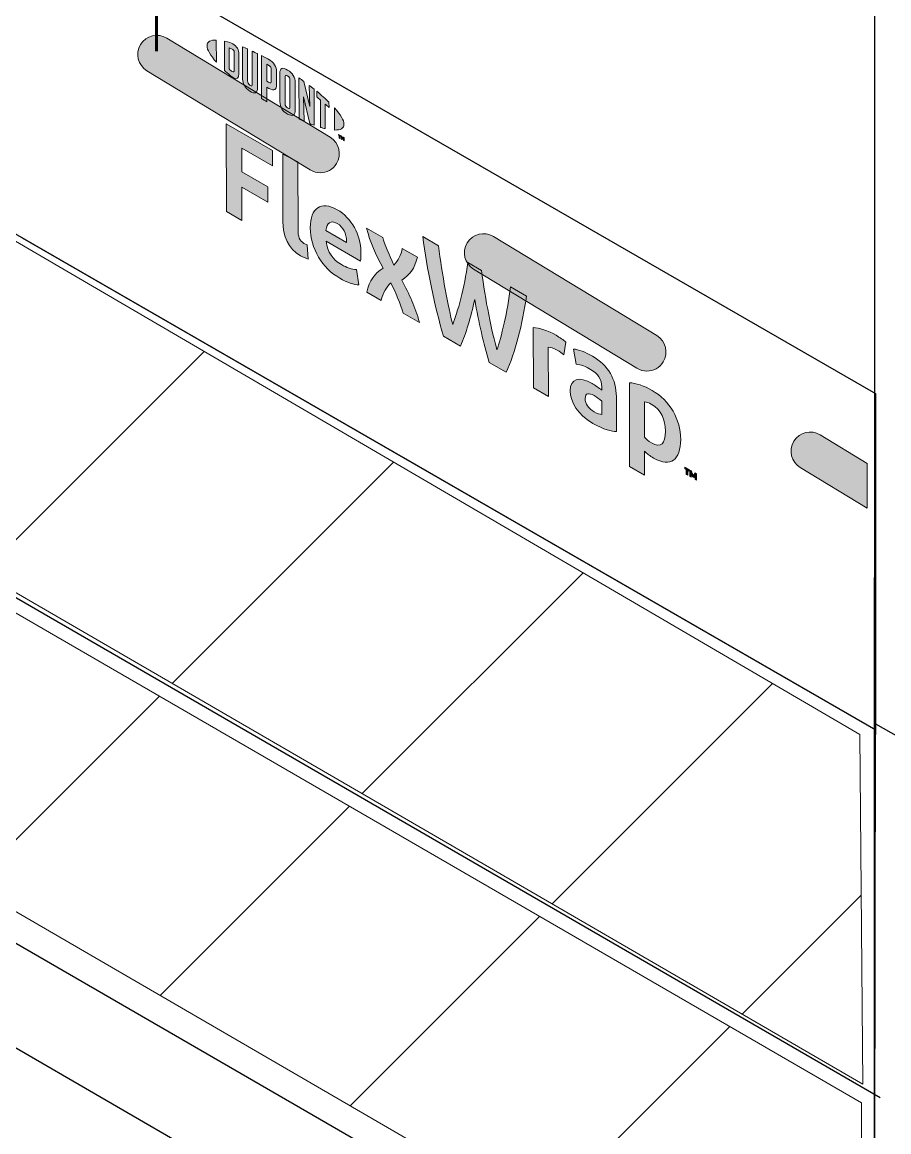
# Model space of a CAD drawing. Extents: x -1337 to 5791, y -3809 to 1769.
# Drawn here: x -59.2 to -18.4, y -2845.1 to -2792.9 of the extents above; entities that cross this region are included whole.
import ezdxf

# ---------------------------------------------------------------- set-up
doc = ezdxf.new("R2010")
doc.units = 0
doc.header["$MEASUREMENT"] = 0
for name, color, linetype, lineweight in [('G-ANNO-TTLB', 7, 'Continuous', 0), ('Layer 12', 7, 'Continuous', 0), ('TYVEK', 7, 'Continuous', 0)]:
    doc.layers.add(name, color=color, linetype=linetype, lineweight=lineweight)
pattern_1 = [(45, (0, 0), (-7.071067, 7.07107), [])]

# ---------------------------------------------------------------- blocks, each defined once
blk = doc.blocks.new('Block_447')
at = {"layer": 'TYVEK', "true_color": 0x003b71, "transparency": 33554687}
h = blk.add_hatch(color=156, dxfattribs=at)
h.dxf.hatch_style = 2
edge = h.paths.add_edge_path()
edge.add_spline(control_points=[(-49.608, -2801.793), (-49.608, -2801.793), (-49.618, -2797.652), (-49.618, -2797.652), (-49.618, -2797.652), (-47.433, -2798.907), (-47.433, -2798.907), (-47.433, -2798.907), (-47.431, -2799.629), (-47.431, -2799.629), (-47.431, -2799.629), (-48.883, -2798.795), (-48.883, -2798.795), (-48.883, -2798.795), (-48.88, -2799.919), (-48.88, -2799.919), (-48.88, -2799.919), (-47.659, -2800.62), (-47.659, -2800.62), (-47.659, -2800.62), (-47.657, -2801.342), (-47.657, -2801.342), (-47.657, -2801.342), (-48.878, -2800.641), (-48.878, -2800.641), (-48.878, -2800.641), (-48.875, -2802.214), (-48.875, -2802.214), (-48.875, -2802.214), (-49.608, -2801.793), (-49.608, -2801.793)], knot_values=[0, 0, 0, 0, 1, 1, 1, 2, 2, 2, 3, 3, 3, 4, 4, 4, 5, 5, 5, 6, 6, 6, 7, 7, 7, 8, 8, 8, 9, 9, 9, 10, 10, 10, 10], degree=3, periodic=0)
h = blk.add_hatch(color=156, dxfattribs=at)
h.dxf.hatch_style = 2
edge = h.paths.add_edge_path()
edge.add_spline(control_points=[(-46.235, -2802.637), (-46.235, -2802.956), (-46.162, -2803.169), (-45.957, -2803.287), (-45.906, -2803.316), (-45.854, -2803.34), (-45.808, -2803.355), (-45.808, -2803.355), (-45.755, -2804.029), (-45.755, -2804.029), (-45.853, -2803.996), (-46.012, -2803.929), (-46.114, -2803.87), (-46.704, -2803.531), (-46.941, -2802.952), (-46.943, -2802.242), (-46.943, -2802.242), (-46.951, -2799.083), (-46.951, -2799.083), (-46.951, -2799.083), (-46.243, -2799.442), (-46.243, -2799.442), (-46.243, -2799.442), (-46.235, -2802.637), (-46.235, -2802.637)], knot_values=[0, 0, 0, 0, 1, 1, 1, 2, 2, 2, 3, 3, 3, 4, 4, 4, 5, 5, 5, 6, 6, 6, 7, 7, 7, 8, 8, 8, 8], degree=3, periodic=0)
h = blk.add_hatch(color=156, dxfattribs=at)
h.dxf.hatch_style = 2
edge = h.paths.add_edge_path()
edge.add_spline(control_points=[(-44.924, -2802.687), (-44.924, -2802.687), (-43.949, -2803.246), (-43.949, -2803.246), (-43.949, -2803.246), (-43.949, -2803.175), (-43.949, -2803.175), (-43.95, -2802.844), (-44.104, -2802.513), (-44.387, -2802.351), (-44.684, -2802.181), (-44.879, -2802.311), (-44.924, -2802.687)], knot_values=[0, 0, 0, 0, 1, 1, 1, 2, 2, 2, 3, 3, 3, 4, 4, 4, 4], degree=3, periodic=0)
edge = h.paths.add_edge_path()
edge.add_spline(control_points=[(-43.365, -2805.247), (-43.591, -2805.236), (-43.924, -2805.128), (-44.262, -2804.933), (-45.088, -2804.459), (-45.654, -2803.532), (-45.657, -2802.55), (-45.659, -2801.609), (-45.142, -2801.268), (-44.388, -2801.701), (-43.716, -2802.086), (-43.274, -2802.89), (-43.272, -2803.683), (-43.271, -2803.86), (-43.281, -2804.008), (-43.291, -2804.12), (-43.291, -2804.12), (-44.912, -2803.19), (-44.912, -2803.19), (-44.844, -2803.701), (-44.603, -2804.053), (-44.192, -2804.288), (-43.941, -2804.432), (-43.7, -2804.506), (-43.48, -2804.526), (-43.48, -2804.526), (-43.365, -2805.247), (-43.365, -2805.247)], knot_values=[0, 0, 0, 0, 1, 1, 1, 2, 2, 2, 3, 3, 3, 4, 4, 4, 5, 5, 5, 6, 6, 6, 7, 7, 7, 8, 8, 8, 9, 9, 9, 9], degree=3, periodic=0)
h = blk.add_hatch(color=156, dxfattribs=at)
h.dxf.hatch_style = 2
edge = h.paths.add_edge_path()
edge.add_spline(control_points=[(-42.225, -2804.449), (-42.57, -2803.814), (-42.842, -2803.25), (-43.003, -2802.567), (-43.003, -2802.567), (-42.239, -2803.006), (-42.239, -2803.006), (-42.171, -2803.31), (-41.944, -2803.842), (-41.718, -2804.309), (-41.529, -2804.092), (-41.366, -2803.838), (-41.33, -2803.527), (-41.33, -2803.527), (-40.612, -2803.939), (-40.612, -2803.939), (-40.744, -2804.478), (-40.969, -2804.78), (-41.352, -2805.015), (-40.982, -2805.706), (-40.73, -2806.264), (-40.518, -2807.012), (-40.518, -2807.012), (-41.282, -2806.573), (-41.282, -2806.573), (-41.391, -2806.18), (-41.648, -2805.589), (-41.864, -2805.14), (-42.059, -2805.354), (-42.242, -2805.603), (-42.313, -2805.981), (-42.313, -2805.981), (-43.001, -2805.587), (-43.001, -2805.587), (-42.874, -2805.045), (-42.634, -2804.71), (-42.225, -2804.449)], knot_values=[0, 0, 0, 0, 1, 1, 1, 2, 2, 2, 3, 3, 3, 4, 4, 4, 5, 5, 5, 6, 6, 6, 7, 7, 7, 8, 8, 8, 9, 9, 9, 10, 10, 10, 11, 11, 11, 12, 12, 12, 12], degree=3, periodic=0)
h = blk.add_hatch(color=156, dxfattribs=at)
h.dxf.hatch_style = 2
edge = h.paths.add_edge_path()
edge.add_spline(control_points=[(-36.223, -2805.342), (-36.223, -2805.342), (-35.474, -2805.772), (-35.474, -2805.772), (-35.666, -2807.039), (-36.001, -2808.471), (-36.434, -2809.357), (-36.434, -2809.357), (-37.239, -2808.894), (-37.239, -2808.894), (-37.493, -2808.01), (-37.72, -2807.011), (-37.913, -2805.932), (-38.105, -2806.79), (-38.324, -2807.533), (-38.578, -2808.126), (-38.578, -2808.126), (-39.384, -2807.663), (-39.384, -2807.663), (-39.797, -2806.292), (-40.165, -2804.456), (-40.358, -2802.969), (-40.358, -2802.969), (-39.615, -2803.396), (-39.615, -2803.396), (-39.453, -2804.735), (-39.162, -2806.302), (-38.95, -2807.115), (-38.731, -2806.549), (-38.39, -2805.386), (-38.245, -2804.182), (-38.245, -2804.182), (-37.588, -2804.559), (-37.588, -2804.559), (-37.431, -2805.937), (-37.094, -2807.489), (-36.867, -2808.311), (-36.663, -2807.736), (-36.374, -2806.502), (-36.223, -2805.342)], knot_values=[0, 0, 0, 0, 1, 1, 1, 2, 2, 2, 3, 3, 3, 4, 4, 4, 5, 5, 5, 6, 6, 6, 7, 7, 7, 8, 8, 8, 9, 9, 9, 10, 10, 10, 11, 11, 11, 12, 12, 12, 13, 13, 13, 13], degree=3, periodic=0)
h = blk.add_hatch(color=156, dxfattribs=at)
h.dxf.hatch_style = 2
edge = h.paths.add_edge_path()
edge.add_spline(control_points=[(-34.082, -2807.618), (-33.897, -2807.724), (-33.723, -2807.847), (-33.62, -2807.936), (-33.62, -2807.936), (-33.721, -2808.545), (-33.721, -2808.545), (-33.808, -2808.46), (-33.916, -2808.386), (-34.024, -2808.324), (-34.213, -2808.215), (-34.342, -2808.183), (-34.449, -2808.181), (-34.449, -2808.181), (-34.443, -2810.499), (-34.443, -2810.499), (-34.443, -2810.499), (-35.151, -2810.093), (-35.151, -2810.093), (-35.151, -2810.093), (-35.158, -2807.259), (-35.158, -2807.259), (-34.882, -2807.259), (-34.451, -2807.406), (-34.082, -2807.618)], knot_values=[0, 0, 0, 0, 1, 1, 1, 2, 2, 2, 3, 3, 3, 4, 4, 4, 5, 5, 5, 6, 6, 6, 7, 7, 7, 8, 8, 8, 8], degree=3, periodic=0)
h = blk.add_hatch(color=156, dxfattribs=at)
h.dxf.hatch_style = 2
edge = h.paths.add_edge_path()
edge.add_spline(control_points=[(-31.926, -2811.348), (-31.926, -2811.348), (-31.928, -2810.715), (-31.928, -2810.715), (-32.046, -2810.618), (-32.169, -2810.529), (-32.292, -2810.459), (-32.528, -2810.323), (-32.712, -2810.324), (-32.712, -2810.602), (-32.711, -2810.85), (-32.557, -2811.069), (-32.285, -2811.225), (-32.131, -2811.313), (-32.003, -2811.351), (-31.926, -2811.348)], knot_values=[0, 0, 0, 0, 1, 1, 1, 2, 2, 2, 3, 3, 3, 4, 4, 4, 5, 5, 5, 5], degree=3, periodic=0)
edge = h.paths.add_edge_path()
edge.add_spline(control_points=[(-32.355, -2811.769), (-33.058, -2811.366), (-33.413, -2810.766), (-33.414, -2810.234), (-33.416, -2809.648), (-33.001, -2809.543), (-32.385, -2809.891), (-32.242, -2809.973), (-32.057, -2810.103), (-31.929, -2810.2), (-31.929, -2810.2), (-31.929, -2810.058), (-31.929, -2810.058), (-31.93, -2809.698), (-32.11, -2809.423), (-32.454, -2809.226), (-32.679, -2809.096), (-32.92, -2808.999), (-33.131, -2808.979), (-33.131, -2808.979), (-33.26, -2808.266), (-33.26, -2808.266), (-33.04, -2808.287), (-32.686, -2808.419), (-32.373, -2808.598), (-31.619, -2809.031), (-31.244, -2809.708), (-31.242, -2810.506), (-31.242, -2810.506), (-31.238, -2812.151), (-31.238, -2812.151), (-31.448, -2812.154), (-31.842, -2812.064), (-32.355, -2811.769)], knot_values=[0, 0, 0, 0, 1, 1, 1, 2, 2, 2, 3, 3, 3, 4, 4, 4, 5, 5, 5, 6, 6, 6, 7, 7, 7, 8, 8, 8, 9, 9, 9, 10, 10, 10, 11, 11, 11, 11], degree=3, periodic=0)
h = blk.add_hatch(color=156, dxfattribs=at)
h.dxf.hatch_style = 2
edge = h.paths.add_edge_path()
edge.add_spline(control_points=[(-29.592, -2812.682), (-29.14, -2812.941), (-28.931, -2812.743), (-28.932, -2812.133), (-28.934, -2811.601), (-29.129, -2811.134), (-29.596, -2810.866), (-29.724, -2810.793), (-29.817, -2810.769), (-29.924, -2810.755), (-29.924, -2810.755), (-29.92, -2812.411), (-29.92, -2812.411), (-29.823, -2812.514), (-29.741, -2812.597), (-29.592, -2812.682)], knot_values=[0, 0, 0, 0, 1, 1, 1, 2, 2, 2, 3, 3, 3, 4, 4, 4, 5, 5, 5, 5], degree=3, periodic=0)
edge = h.paths.add_edge_path()
edge.add_spline(control_points=[(-29.488, -2813.404), (-29.667, -2813.301), (-29.79, -2813.206), (-29.919, -2813.079), (-29.919, -2813.079), (-29.916, -2814.203), (-29.916, -2814.203), (-29.916, -2814.203), (-30.619, -2813.8), (-30.619, -2813.8), (-30.619, -2813.8), (-30.628, -2809.854), (-30.628, -2809.854), (-30.336, -2809.868), (-29.926, -2810.003), (-29.562, -2810.212), (-28.721, -2810.695), (-28.216, -2811.576), (-28.214, -2812.522), (-28.212, -2813.492), (-28.687, -2813.863), (-29.488, -2813.404)], knot_values=[0, 0, 0, 0, 1, 1, 1, 2, 2, 2, 3, 3, 3, 4, 4, 4, 5, 5, 5, 6, 6, 6, 7, 7, 7, 7], degree=3, periodic=0)
h = blk.add_hatch(color=156, dxfattribs=at)
h.dxf.hatch_style = 2
edge = h.paths.add_edge_path()
edge.add_spline(control_points=[(-27.706, -2814.009), (-27.68, -2814.096), (-27.655, -2814.162), (-27.624, -2814.233), (-27.594, -2814.198), (-27.572, -2814.158), (-27.547, -2814.1), (-27.547, -2814.1), (-27.473, -2814.142), (-27.473, -2814.142), (-27.473, -2814.142), (-27.473, -2814.448), (-27.473, -2814.448), (-27.473, -2814.448), (-27.537, -2814.411), (-27.537, -2814.411), (-27.537, -2814.411), (-27.537, -2814.27), (-27.537, -2814.27), (-27.537, -2814.27), (-27.534, -2814.224), (-27.534, -2814.224), (-27.555, -2814.258), (-27.579, -2814.293), (-27.601, -2814.319), (-27.601, -2814.319), (-27.65, -2814.291), (-27.65, -2814.291), (-27.672, -2814.238), (-27.697, -2814.175), (-27.718, -2814.116), (-27.718, -2814.116), (-27.715, -2814.168), (-27.715, -2814.168), (-27.715, -2814.168), (-27.715, -2814.309), (-27.715, -2814.309), (-27.715, -2814.309), (-27.779, -2814.272), (-27.779, -2814.272), (-27.779, -2814.272), (-27.78, -2813.966), (-27.78, -2813.966), (-27.78, -2813.966), (-27.706, -2814.009), (-27.706, -2814.009)], knot_values=[0, 0, 0, 0, 1, 1, 1, 2, 2, 2, 3, 3, 3, 4, 4, 4, 5, 5, 5, 6, 6, 6, 7, 7, 7, 8, 8, 8, 9, 9, 9, 10, 10, 10, 11, 11, 11, 12, 12, 12, 13, 13, 13, 14, 14, 14, 15, 15, 15, 15], degree=3, periodic=0)
edge = h.paths.add_edge_path()
edge.add_spline(control_points=[(-27.952, -2813.935), (-27.952, -2813.935), (-28.023, -2813.894), (-28.023, -2813.894), (-28.023, -2813.894), (-28.024, -2813.826), (-28.024, -2813.826), (-28.024, -2813.826), (-27.809, -2813.949), (-27.809, -2813.949), (-27.809, -2813.949), (-27.809, -2814.017), (-27.809, -2814.017), (-27.809, -2814.017), (-27.881, -2813.976), (-27.881, -2813.976), (-27.881, -2813.976), (-27.88, -2814.214), (-27.88, -2814.214), (-27.88, -2814.214), (-27.951, -2814.173), (-27.951, -2814.173), (-27.951, -2814.173), (-27.952, -2813.935), (-27.952, -2813.935)], knot_values=[0, 0, 0, 0, 1, 1, 1, 2, 2, 2, 3, 3, 3, 4, 4, 4, 5, 5, 5, 6, 6, 6, 7, 7, 7, 8, 8, 8, 8], degree=3, periodic=0)
at = {"layer": 'TYVEK'}
for points, knots in [([(-49.608, -2801.793), (-49.608, -2801.793), (-49.618, -2797.652), (-49.618, -2797.652), (-49.618, -2797.652), (-47.433, -2798.907), (-47.433, -2798.907), (-47.433, -2798.907), (-47.431, -2799.629), (-47.431, -2799.629), (-47.431, -2799.629), (-48.883, -2798.795), (-48.883, -2798.795), (-48.883, -2798.795), (-48.88, -2799.919), (-48.88, -2799.919), (-48.88, -2799.919), (-47.659, -2800.62), (-47.659, -2800.62), (-47.659, -2800.62), (-47.657, -2801.342), (-47.657, -2801.342), (-47.657, -2801.342), (-48.878, -2800.641), (-48.878, -2800.641), (-48.878, -2800.641), (-48.875, -2802.214), (-48.875, -2802.214), (-48.875, -2802.214), (-49.608, -2801.793), (-49.608, -2801.793)], [0, 0, 0, 0, 1, 1, 1, 2, 2, 2, 3, 3, 3, 4, 4, 4, 5, 5, 5, 6, 6, 6, 7, 7, 7, 8, 8, 8, 9, 9, 9, 10, 10, 10, 10]), ([(-46.235, -2802.637), (-46.235, -2802.956), (-46.162, -2803.169), (-45.957, -2803.287), (-45.906, -2803.316), (-45.854, -2803.34), (-45.808, -2803.355), (-45.808, -2803.355), (-45.755, -2804.029), (-45.755, -2804.029), (-45.853, -2803.996), (-46.012, -2803.929), (-46.114, -2803.87), (-46.704, -2803.531), (-46.941, -2802.952), (-46.943, -2802.242), (-46.943, -2802.242), (-46.951, -2799.083), (-46.951, -2799.083), (-46.951, -2799.083), (-46.243, -2799.442), (-46.243, -2799.442), (-46.243, -2799.442), (-46.235, -2802.637), (-46.235, -2802.637)], [0, 0, 0, 0, 1, 1, 1, 2, 2, 2, 3, 3, 3, 4, 4, 4, 5, 5, 5, 6, 6, 6, 7, 7, 7, 8, 8, 8, 8]), ([(-43.365, -2805.247), (-43.591, -2805.236), (-43.924, -2805.128), (-44.262, -2804.933), (-45.088, -2804.459), (-45.654, -2803.532), (-45.657, -2802.55), (-45.659, -2801.609), (-45.142, -2801.268), (-44.388, -2801.701), (-43.716, -2802.086), (-43.274, -2802.89), (-43.272, -2803.683), (-43.271, -2803.86), (-43.281, -2804.008), (-43.291, -2804.12), (-43.291, -2804.12), (-44.912, -2803.19), (-44.912, -2803.19), (-44.844, -2803.701), (-44.603, -2804.053), (-44.192, -2804.288), (-43.941, -2804.432), (-43.7, -2804.506), (-43.48, -2804.526), (-43.48, -2804.526), (-43.365, -2805.247), (-43.365, -2805.247)], [0, 0, 0, 0, 1, 1, 1, 2, 2, 2, 3, 3, 3, 4, 4, 4, 5, 5, 5, 6, 6, 6, 7, 7, 7, 8, 8, 8, 9, 9, 9, 9]), ([(-44.924, -2802.687), (-44.924, -2802.687), (-43.949, -2803.246), (-43.949, -2803.246), (-43.949, -2803.246), (-43.949, -2803.175), (-43.949, -2803.175), (-43.95, -2802.844), (-44.104, -2802.513), (-44.387, -2802.351), (-44.684, -2802.181), (-44.879, -2802.311), (-44.924, -2802.687)], [0, 0, 0, 0, 1, 1, 1, 2, 2, 2, 3, 3, 3, 4, 4, 4, 4]), ([(-42.225, -2804.449), (-42.57, -2803.814), (-42.842, -2803.25), (-43.003, -2802.567), (-43.003, -2802.567), (-42.239, -2803.006), (-42.239, -2803.006), (-42.171, -2803.31), (-41.944, -2803.842), (-41.718, -2804.309), (-41.529, -2804.092), (-41.366, -2803.838), (-41.33, -2803.527), (-41.33, -2803.527), (-40.612, -2803.939), (-40.612, -2803.939), (-40.744, -2804.478), (-40.969, -2804.78), (-41.352, -2805.015), (-40.982, -2805.706), (-40.73, -2806.264), (-40.518, -2807.012), (-40.518, -2807.012), (-41.282, -2806.573), (-41.282, -2806.573), (-41.391, -2806.18), (-41.648, -2805.589), (-41.864, -2805.14), (-42.059, -2805.354), (-42.242, -2805.603), (-42.313, -2805.981), (-42.313, -2805.981), (-43.001, -2805.587), (-43.001, -2805.587), (-42.874, -2805.045), (-42.634, -2804.71), (-42.225, -2804.449)], [0, 0, 0, 0, 1, 1, 1, 2, 2, 2, 3, 3, 3, 4, 4, 4, 5, 5, 5, 6, 6, 6, 7, 7, 7, 8, 8, 8, 9, 9, 9, 10, 10, 10, 11, 11, 11, 12, 12, 12, 12]), ([(-36.223, -2805.342), (-36.223, -2805.342), (-35.474, -2805.772), (-35.474, -2805.772), (-35.666, -2807.039), (-36.001, -2808.471), (-36.434, -2809.357), (-36.434, -2809.357), (-37.239, -2808.894), (-37.239, -2808.894), (-37.493, -2808.01), (-37.72, -2807.011), (-37.913, -2805.932), (-38.105, -2806.79), (-38.324, -2807.533), (-38.578, -2808.126), (-38.578, -2808.126), (-39.384, -2807.663), (-39.384, -2807.663), (-39.797, -2806.292), (-40.165, -2804.456), (-40.358, -2802.969), (-40.358, -2802.969), (-39.615, -2803.396), (-39.615, -2803.396), (-39.453, -2804.735), (-39.162, -2806.302), (-38.95, -2807.115), (-38.731, -2806.549), (-38.39, -2805.386), (-38.245, -2804.182), (-38.245, -2804.182), (-37.588, -2804.559), (-37.588, -2804.559), (-37.431, -2805.937), (-37.094, -2807.489), (-36.867, -2808.311), (-36.663, -2807.736), (-36.374, -2806.502), (-36.223, -2805.342)], [0, 0, 0, 0, 1, 1, 1, 2, 2, 2, 3, 3, 3, 4, 4, 4, 5, 5, 5, 6, 6, 6, 7, 7, 7, 8, 8, 8, 9, 9, 9, 10, 10, 10, 11, 11, 11, 12, 12, 12, 13, 13, 13, 13]), ([(-34.082, -2807.618), (-33.897, -2807.724), (-33.723, -2807.847), (-33.62, -2807.936), (-33.62, -2807.936), (-33.721, -2808.545), (-33.721, -2808.545), (-33.808, -2808.46), (-33.916, -2808.386), (-34.024, -2808.324), (-34.213, -2808.215), (-34.342, -2808.183), (-34.449, -2808.181), (-34.449, -2808.181), (-34.443, -2810.499), (-34.443, -2810.499), (-34.443, -2810.499), (-35.151, -2810.093), (-35.151, -2810.093), (-35.151, -2810.093), (-35.158, -2807.259), (-35.158, -2807.259), (-34.882, -2807.259), (-34.451, -2807.406), (-34.082, -2807.618)], [0, 0, 0, 0, 1, 1, 1, 2, 2, 2, 3, 3, 3, 4, 4, 4, 5, 5, 5, 6, 6, 6, 7, 7, 7, 8, 8, 8, 8]), ([(-32.355, -2811.769), (-33.058, -2811.366), (-33.413, -2810.766), (-33.414, -2810.234), (-33.416, -2809.648), (-33.001, -2809.543), (-32.385, -2809.891), (-32.242, -2809.973), (-32.057, -2810.103), (-31.929, -2810.2), (-31.929, -2810.2), (-31.929, -2810.058), (-31.929, -2810.058), (-31.93, -2809.698), (-32.11, -2809.423), (-32.454, -2809.226), (-32.679, -2809.096), (-32.92, -2808.999), (-33.131, -2808.979), (-33.131, -2808.979), (-33.26, -2808.266), (-33.26, -2808.266), (-33.04, -2808.287), (-32.686, -2808.419), (-32.373, -2808.598), (-31.619, -2809.031), (-31.244, -2809.708), (-31.242, -2810.506), (-31.242, -2810.506), (-31.238, -2812.151), (-31.238, -2812.151), (-31.448, -2812.154), (-31.842, -2812.064), (-32.355, -2811.769)], [0, 0, 0, 0, 1, 1, 1, 2, 2, 2, 3, 3, 3, 4, 4, 4, 5, 5, 5, 6, 6, 6, 7, 7, 7, 8, 8, 8, 9, 9, 9, 10, 10, 10, 11, 11, 11, 11]), ([(-29.488, -2813.404), (-29.667, -2813.301), (-29.79, -2813.206), (-29.919, -2813.079), (-29.919, -2813.079), (-29.916, -2814.203), (-29.916, -2814.203), (-29.916, -2814.203), (-30.619, -2813.8), (-30.619, -2813.8), (-30.619, -2813.8), (-30.628, -2809.854), (-30.628, -2809.854), (-30.336, -2809.868), (-29.926, -2810.003), (-29.562, -2810.212), (-28.721, -2810.695), (-28.216, -2811.576), (-28.214, -2812.522), (-28.212, -2813.492), (-28.687, -2813.863), (-29.488, -2813.404)], [0, 0, 0, 0, 1, 1, 1, 2, 2, 2, 3, 3, 3, 4, 4, 4, 5, 5, 5, 6, 6, 6, 7, 7, 7, 7]), ([(-31.926, -2811.348), (-31.926, -2811.348), (-31.928, -2810.715), (-31.928, -2810.715), (-32.046, -2810.618), (-32.169, -2810.529), (-32.292, -2810.459), (-32.528, -2810.323), (-32.712, -2810.324), (-32.712, -2810.602), (-32.711, -2810.85), (-32.557, -2811.069), (-32.285, -2811.225), (-32.131, -2811.313), (-32.003, -2811.351), (-31.926, -2811.348)], [0, 0, 0, 0, 1, 1, 1, 2, 2, 2, 3, 3, 3, 4, 4, 4, 5, 5, 5, 5]), ([(-29.592, -2812.682), (-29.14, -2812.941), (-28.931, -2812.743), (-28.932, -2812.133), (-28.934, -2811.601), (-29.129, -2811.134), (-29.596, -2810.866), (-29.724, -2810.793), (-29.817, -2810.769), (-29.924, -2810.755), (-29.924, -2810.755), (-29.92, -2812.411), (-29.92, -2812.411), (-29.823, -2812.514), (-29.741, -2812.597), (-29.592, -2812.682)], [0, 0, 0, 0, 1, 1, 1, 2, 2, 2, 3, 3, 3, 4, 4, 4, 5, 5, 5, 5]), ([(-27.952, -2813.935), (-27.952, -2813.935), (-28.023, -2813.894), (-28.023, -2813.894), (-28.023, -2813.894), (-28.024, -2813.826), (-28.024, -2813.826), (-28.024, -2813.826), (-27.809, -2813.949), (-27.809, -2813.949), (-27.809, -2813.949), (-27.809, -2814.017), (-27.809, -2814.017), (-27.809, -2814.017), (-27.881, -2813.976), (-27.881, -2813.976), (-27.881, -2813.976), (-27.88, -2814.214), (-27.88, -2814.214), (-27.88, -2814.214), (-27.951, -2814.173), (-27.951, -2814.173), (-27.951, -2814.173), (-27.952, -2813.935), (-27.952, -2813.935)], [0, 0, 0, 0, 1, 1, 1, 2, 2, 2, 3, 3, 3, 4, 4, 4, 5, 5, 5, 6, 6, 6, 7, 7, 7, 8, 8, 8, 8]), ([(-27.706, -2814.009), (-27.68, -2814.096), (-27.655, -2814.162), (-27.624, -2814.233), (-27.594, -2814.198), (-27.572, -2814.158), (-27.547, -2814.1), (-27.547, -2814.1), (-27.473, -2814.142), (-27.473, -2814.142), (-27.473, -2814.142), (-27.473, -2814.448), (-27.473, -2814.448), (-27.473, -2814.448), (-27.537, -2814.411), (-27.537, -2814.411), (-27.537, -2814.411), (-27.537, -2814.27), (-27.537, -2814.27), (-27.537, -2814.27), (-27.534, -2814.224), (-27.534, -2814.224), (-27.555, -2814.258), (-27.579, -2814.293), (-27.601, -2814.319), (-27.601, -2814.319), (-27.65, -2814.291), (-27.65, -2814.291), (-27.672, -2814.238), (-27.697, -2814.175), (-27.718, -2814.116), (-27.718, -2814.116), (-27.715, -2814.168), (-27.715, -2814.168), (-27.715, -2814.168), (-27.715, -2814.309), (-27.715, -2814.309), (-27.715, -2814.309), (-27.779, -2814.272), (-27.779, -2814.272), (-27.779, -2814.272), (-27.78, -2813.966), (-27.78, -2813.966), (-27.78, -2813.966), (-27.706, -2814.009), (-27.706, -2814.009)], [0, 0, 0, 0, 1, 1, 1, 2, 2, 2, 3, 3, 3, 4, 4, 4, 5, 5, 5, 6, 6, 6, 7, 7, 7, 8, 8, 8, 9, 9, 9, 10, 10, 10, 11, 11, 11, 12, 12, 12, 13, 13, 13, 14, 14, 14, 15, 15, 15, 15])]:
    blk.add_open_spline(points, degree=3, knots=knots, dxfattribs=at)
blk = doc.blocks.new('Block_448')
at = {"layer": 'TYVEK', "true_color": 0x003b71, "transparency": 33554687}
h = blk.add_hatch(color=156, dxfattribs=at)
h.dxf.hatch_style = 2
edge = h.paths.add_edge_path()
edge.add_spline(control_points=[(-50.521, -2793.974), (-50.52, -2794.164), (-50.36, -2794.435), (-50.079, -2794.748), (-50.079, -2794.748), (-50.082, -2793.709), (-50.082, -2793.709), (-50.361, -2793.7), (-50.521, -2793.785), (-50.521, -2793.974)], knot_values=[0, 0, 0, 0, 1, 1, 1, 2, 2, 2, 3, 3, 3, 3], degree=3, periodic=0)
h = blk.add_hatch(color=156, dxfattribs=at)
h.dxf.hatch_style = 2
edge = h.paths.add_edge_path()
edge.add_spline(control_points=[(-49.239, -2795.134), (-49.239, -2795.214), (-49.281, -2795.216), (-49.33, -2795.188), (-49.369, -2795.166), (-49.429, -2795.115), (-49.477, -2795.072), (-49.477, -2795.072), (-49.48, -2794.078), (-49.48, -2794.078), (-49.431, -2794.091), (-49.372, -2794.109), (-49.333, -2794.131), (-49.283, -2794.16), (-49.242, -2794.21), (-49.242, -2794.29), (-49.242, -2794.29), (-49.239, -2795.134), (-49.239, -2795.134)], knot_values=[0, 0, 0, 0, 1, 1, 1, 2, 2, 2, 3, 3, 3, 4, 4, 4, 5, 5, 5, 6, 6, 6, 6], degree=3, periodic=0)
edge = h.paths.add_edge_path()
edge.add_spline(control_points=[(-49.301, -2793.89), (-49.379, -2793.845), (-49.492, -2793.807), (-49.695, -2793.763), (-49.695, -2793.763), (-49.692, -2795.141), (-49.692, -2795.141), (-49.513, -2795.306), (-49.375, -2795.422), (-49.297, -2795.466), (-49.117, -2795.57), (-49.016, -2795.501), (-49.017, -2795.297), (-49.017, -2795.297), (-49.019, -2794.382), (-49.019, -2794.382), (-49.019, -2794.179), (-49.121, -2793.993), (-49.301, -2793.89)], knot_values=[0, 0, 0, 0, 1, 1, 1, 2, 2, 2, 3, 3, 3, 4, 4, 4, 5, 5, 5, 6, 6, 6, 6], degree=3, periodic=0)
h = blk.add_hatch(color=156, dxfattribs=at)
h.dxf.hatch_style = 2
edge = h.paths.add_edge_path()
edge.add_spline(control_points=[(-48.389, -2795.784), (-48.389, -2795.863), (-48.412, -2795.9), (-48.499, -2795.838), (-48.583, -2795.778), (-48.606, -2795.724), (-48.607, -2795.629), (-48.607, -2795.629), (-48.61, -2794.13), (-48.61, -2794.13), (-48.667, -2794.104), (-48.792, -2794.052), (-48.846, -2794.03), (-48.846, -2794.03), (-48.842, -2795.547), (-48.842, -2795.547), (-48.841, -2795.789), (-48.739, -2795.942), (-48.498, -2796.112), (-48.277, -2796.268), (-48.142, -2796.217), (-48.143, -2795.948), (-48.143, -2795.948), (-48.147, -2794.346), (-48.147, -2794.346), (-48.193, -2794.323), (-48.344, -2794.251), (-48.393, -2794.229), (-48.393, -2794.229), (-48.389, -2795.784), (-48.389, -2795.784)], knot_values=[0, 0, 0, 0, 1, 1, 1, 2, 2, 2, 3, 3, 3, 4, 4, 4, 5, 5, 5, 6, 6, 6, 7, 7, 7, 8, 8, 8, 9, 9, 9, 10, 10, 10, 10], degree=3, periodic=0)
h = blk.add_hatch(color=156, dxfattribs=at)
h.dxf.hatch_style = 2
edge = h.paths.add_edge_path()
edge.add_spline(control_points=[(-47.494, -2795.639), (-47.494, -2795.726), (-47.52, -2795.755), (-47.62, -2795.698), (-47.62, -2795.698), (-47.706, -2795.649), (-47.706, -2795.649), (-47.706, -2795.649), (-47.708, -2794.852), (-47.708, -2794.852), (-47.67, -2794.872), (-47.649, -2794.883), (-47.626, -2794.896), (-47.518, -2794.958), (-47.496, -2795.019), (-47.495, -2795.107), (-47.495, -2795.107), (-47.494, -2795.639), (-47.494, -2795.639)], knot_values=[0, 0, 0, 0, 1, 1, 1, 2, 2, 2, 3, 3, 3, 4, 4, 4, 5, 5, 5, 6, 6, 6, 6], degree=3, periodic=0)
edge = h.paths.add_edge_path()
edge.add_spline(control_points=[(-47.613, -2794.623), (-47.655, -2794.598), (-47.811, -2794.515), (-47.955, -2794.442), (-47.955, -2794.442), (-47.95, -2796.461), (-47.95, -2796.461), (-47.901, -2796.492), (-47.773, -2796.573), (-47.704, -2796.615), (-47.704, -2796.615), (-47.706, -2795.929), (-47.706, -2795.929), (-47.706, -2795.929), (-47.609, -2795.984), (-47.609, -2795.984), (-47.352, -2796.131), (-47.245, -2796.06), (-47.246, -2795.803), (-47.246, -2795.803), (-47.247, -2795.208), (-47.247, -2795.208), (-47.248, -2794.957), (-47.368, -2794.763), (-47.613, -2794.623)], knot_values=[0, 0, 0, 0, 1, 1, 1, 2, 2, 2, 3, 3, 3, 4, 4, 4, 5, 5, 5, 6, 6, 6, 7, 7, 7, 8, 8, 8, 8], degree=3, periodic=0)
h = blk.add_hatch(color=156, dxfattribs=at)
h.dxf.hatch_style = 2
edge = h.paths.add_edge_path()
edge.add_spline(control_points=[(-46.614, -2796.849), (-46.614, -2796.928), (-46.637, -2796.956), (-46.724, -2796.909), (-46.813, -2796.861), (-46.838, -2796.803), (-46.838, -2796.72), (-46.838, -2796.72), (-46.841, -2795.462), (-46.841, -2795.462), (-46.841, -2795.379), (-46.817, -2795.347), (-46.727, -2795.402), (-46.64, -2795.454), (-46.617, -2795.511), (-46.617, -2795.59), (-46.617, -2795.59), (-46.614, -2796.849), (-46.614, -2796.849)], knot_values=[0, 0, 0, 0, 1, 1, 1, 2, 2, 2, 3, 3, 3, 4, 4, 4, 5, 5, 5, 6, 6, 6, 6], degree=3, periodic=0)
edge = h.paths.add_edge_path()
edge.add_spline(control_points=[(-46.728, -2795.12), (-46.956, -2794.976), (-47.092, -2795.014), (-47.091, -2795.28), (-47.091, -2795.28), (-47.088, -2796.6), (-47.088, -2796.6), (-47.087, -2796.881), (-46.964, -2797.067), (-46.723, -2797.193), (-46.488, -2797.316), (-46.365, -2797.283), (-46.366, -2796.985), (-46.366, -2796.985), (-46.369, -2795.725), (-46.369, -2795.725), (-46.369, -2795.441), (-46.481, -2795.275), (-46.728, -2795.12)], knot_values=[0, 0, 0, 0, 1, 1, 1, 2, 2, 2, 3, 3, 3, 4, 4, 4, 5, 5, 5, 6, 6, 6, 6], degree=3, periodic=0)
h = blk.add_hatch(color=156, dxfattribs=at)
h.dxf.hatch_style = 2
edge = h.paths.add_edge_path()
edge.add_spline(control_points=[(-45.684, -2796.841), (-45.684, -2796.841), (-45.96, -2795.659), (-45.96, -2795.659), (-46.034, -2795.605), (-46.124, -2795.542), (-46.193, -2795.495), (-46.193, -2795.495), (-46.188, -2797.432), (-46.188, -2797.432), (-46.139, -2797.454), (-46.015, -2797.509), (-45.951, -2797.536), (-45.951, -2797.536), (-45.974, -2796.384), (-45.974, -2796.384), (-45.974, -2796.384), (-45.682, -2797.646), (-45.682, -2797.646), (-45.621, -2797.67), (-45.531, -2797.704), (-45.473, -2797.725), (-45.473, -2797.725), (-45.477, -2796.023), (-45.477, -2796.023), (-45.538, -2795.974), (-45.65, -2795.888), (-45.704, -2795.847), (-45.704, -2795.847), (-45.684, -2796.841), (-45.684, -2796.841)], knot_values=[0, 0, 0, 0, 1, 1, 1, 2, 2, 2, 3, 3, 3, 4, 4, 4, 5, 5, 5, 6, 6, 6, 7, 7, 7, 8, 8, 8, 9, 9, 9, 10, 10, 10, 10], degree=3, periodic=0)
h = blk.add_hatch(color=156, dxfattribs=at)
h.dxf.hatch_style = 2
edge = h.paths.add_edge_path()
edge.add_spline(control_points=[(-45.354, -2796.39), (-45.293, -2796.438), (-45.233, -2796.486), (-45.175, -2796.535), (-45.175, -2796.535), (-45.172, -2797.822), (-45.172, -2797.822), (-45.118, -2797.839), (-45.018, -2797.866), (-44.952, -2797.882), (-44.952, -2797.882), (-44.955, -2796.722), (-44.955, -2796.722), (-44.891, -2796.778), (-44.83, -2796.831), (-44.775, -2796.881), (-44.775, -2796.881), (-44.776, -2796.633), (-44.776, -2796.633), (-44.95, -2796.463), (-45.137, -2796.299), (-45.355, -2796.121), (-45.355, -2796.121), (-45.354, -2796.39), (-45.354, -2796.39)], knot_values=[0, 0, 0, 0, 1, 1, 1, 2, 2, 2, 3, 3, 3, 4, 4, 4, 5, 5, 5, 6, 6, 6, 7, 7, 7, 8, 8, 8, 8], degree=3, periodic=0)
h = blk.add_hatch(color=156, dxfattribs=at)
h.dxf.hatch_style = 2
edge = h.paths.add_edge_path()
edge.add_spline(control_points=[(-44.07, -2797.678), (-44.069, -2797.868), (-44.229, -2797.954), (-44.509, -2797.947), (-44.509, -2797.947), (-44.511, -2796.907), (-44.511, -2796.907), (-44.231, -2797.22), (-44.07, -2797.489), (-44.07, -2797.678)], knot_values=[0, 0, 0, 0, 1, 1, 1, 2, 2, 2, 3, 3, 3, 3], degree=3, periodic=0)
h = blk.add_hatch(color=156, dxfattribs=at)
h.dxf.hatch_style = 2
edge = h.paths.add_edge_path()
edge.add_spline(control_points=[(-44.199, -2798.228), (-44.199, -2798.228), (-44.172, -2798.244), (-44.172, -2798.244), (-44.172, -2798.244), (-44.133, -2798.337), (-44.133, -2798.337), (-44.133, -2798.337), (-44.094, -2798.289), (-44.094, -2798.289), (-44.094, -2798.289), (-44.068, -2798.303), (-44.068, -2798.303), (-44.068, -2798.303), (-44.068, -2798.453), (-44.068, -2798.453), (-44.068, -2798.453), (-44.092, -2798.439), (-44.092, -2798.439), (-44.092, -2798.439), (-44.092, -2798.333), (-44.092, -2798.333), (-44.092, -2798.333), (-44.132, -2798.381), (-44.132, -2798.381), (-44.132, -2798.381), (-44.135, -2798.38), (-44.135, -2798.38), (-44.135, -2798.38), (-44.175, -2798.285), (-44.175, -2798.285), (-44.175, -2798.285), (-44.175, -2798.392), (-44.175, -2798.392), (-44.175, -2798.392), (-44.199, -2798.378), (-44.199, -2798.378), (-44.199, -2798.378), (-44.199, -2798.228), (-44.199, -2798.228)], knot_values=[0, 0, 0, 0, 1, 1, 1, 2, 2, 2, 3, 3, 3, 4, 4, 4, 5, 5, 5, 6, 6, 6, 7, 7, 7, 8, 8, 8, 9, 9, 9, 10, 10, 10, 11, 11, 11, 12, 12, 12, 13, 13, 13, 13], degree=3, periodic=0)
edge = h.paths.add_edge_path()
edge.add_spline(control_points=[(-44.292, -2798.201), (-44.292, -2798.201), (-44.332, -2798.178), (-44.332, -2798.178), (-44.332, -2798.178), (-44.332, -2798.152), (-44.332, -2798.152), (-44.332, -2798.152), (-44.227, -2798.212), (-44.227, -2798.212), (-44.227, -2798.212), (-44.227, -2798.239), (-44.227, -2798.239), (-44.227, -2798.239), (-44.267, -2798.216), (-44.267, -2798.216), (-44.267, -2798.216), (-44.266, -2798.339), (-44.266, -2798.339), (-44.266, -2798.339), (-44.291, -2798.325), (-44.291, -2798.325), (-44.291, -2798.325), (-44.292, -2798.201), (-44.292, -2798.201)], knot_values=[0, 0, 0, 0, 1, 1, 1, 2, 2, 2, 3, 3, 3, 4, 4, 4, 5, 5, 5, 6, 6, 6, 7, 7, 7, 8, 8, 8, 8], degree=3, periodic=0)
at = {"layer": 'TYVEK'}
for points, knots in [([(-50.521, -2793.974), (-50.52, -2794.164), (-50.36, -2794.435), (-50.079, -2794.748), (-50.079, -2794.748), (-50.082, -2793.709), (-50.082, -2793.709), (-50.361, -2793.7), (-50.521, -2793.785), (-50.521, -2793.974)], [0, 0, 0, 0, 1, 1, 1, 2, 2, 2, 3, 3, 3, 3]), ([(-49.301, -2793.89), (-49.379, -2793.845), (-49.492, -2793.807), (-49.695, -2793.763), (-49.695, -2793.763), (-49.692, -2795.141), (-49.692, -2795.141), (-49.513, -2795.306), (-49.375, -2795.422), (-49.297, -2795.466), (-49.117, -2795.57), (-49.016, -2795.501), (-49.017, -2795.297), (-49.017, -2795.297), (-49.019, -2794.382), (-49.019, -2794.382), (-49.019, -2794.179), (-49.121, -2793.993), (-49.301, -2793.89)], [0, 0, 0, 0, 1, 1, 1, 2, 2, 2, 3, 3, 3, 4, 4, 4, 5, 5, 5, 6, 6, 6, 6]), ([(-49.239, -2795.134), (-49.239, -2795.214), (-49.281, -2795.216), (-49.33, -2795.188), (-49.369, -2795.166), (-49.429, -2795.115), (-49.477, -2795.072), (-49.477, -2795.072), (-49.48, -2794.078), (-49.48, -2794.078), (-49.431, -2794.091), (-49.372, -2794.109), (-49.333, -2794.131), (-49.283, -2794.16), (-49.242, -2794.21), (-49.242, -2794.29), (-49.242, -2794.29), (-49.239, -2795.134), (-49.239, -2795.134)], [0, 0, 0, 0, 1, 1, 1, 2, 2, 2, 3, 3, 3, 4, 4, 4, 5, 5, 5, 6, 6, 6, 6]), ([(-48.389, -2795.784), (-48.389, -2795.863), (-48.412, -2795.9), (-48.499, -2795.838), (-48.583, -2795.778), (-48.606, -2795.724), (-48.607, -2795.629), (-48.607, -2795.629), (-48.61, -2794.13), (-48.61, -2794.13), (-48.667, -2794.104), (-48.792, -2794.052), (-48.846, -2794.03), (-48.846, -2794.03), (-48.842, -2795.547), (-48.842, -2795.547), (-48.841, -2795.789), (-48.739, -2795.942), (-48.498, -2796.112), (-48.277, -2796.268), (-48.142, -2796.217), (-48.143, -2795.948), (-48.143, -2795.948), (-48.147, -2794.346), (-48.147, -2794.346), (-48.193, -2794.323), (-48.344, -2794.251), (-48.393, -2794.229), (-48.393, -2794.229), (-48.389, -2795.784), (-48.389, -2795.784)], [0, 0, 0, 0, 1, 1, 1, 2, 2, 2, 3, 3, 3, 4, 4, 4, 5, 5, 5, 6, 6, 6, 7, 7, 7, 8, 8, 8, 9, 9, 9, 10, 10, 10, 10]), ([(-47.613, -2794.623), (-47.655, -2794.598), (-47.811, -2794.515), (-47.955, -2794.442), (-47.955, -2794.442), (-47.95, -2796.461), (-47.95, -2796.461), (-47.901, -2796.492), (-47.773, -2796.573), (-47.704, -2796.615), (-47.704, -2796.615), (-47.706, -2795.929), (-47.706, -2795.929), (-47.706, -2795.929), (-47.609, -2795.984), (-47.609, -2795.984), (-47.352, -2796.131), (-47.245, -2796.06), (-47.246, -2795.803), (-47.246, -2795.803), (-47.247, -2795.208), (-47.247, -2795.208), (-47.248, -2794.957), (-47.368, -2794.763), (-47.613, -2794.623)], [0, 0, 0, 0, 1, 1, 1, 2, 2, 2, 3, 3, 3, 4, 4, 4, 5, 5, 5, 6, 6, 6, 7, 7, 7, 8, 8, 8, 8]), ([(-47.494, -2795.639), (-47.494, -2795.726), (-47.52, -2795.755), (-47.62, -2795.698), (-47.62, -2795.698), (-47.706, -2795.649), (-47.706, -2795.649), (-47.706, -2795.649), (-47.708, -2794.852), (-47.708, -2794.852), (-47.67, -2794.872), (-47.649, -2794.883), (-47.626, -2794.896), (-47.518, -2794.958), (-47.496, -2795.019), (-47.495, -2795.107), (-47.495, -2795.107), (-47.494, -2795.639), (-47.494, -2795.639)], [0, 0, 0, 0, 1, 1, 1, 2, 2, 2, 3, 3, 3, 4, 4, 4, 5, 5, 5, 6, 6, 6, 6]), ([(-46.728, -2795.12), (-46.956, -2794.976), (-47.092, -2795.014), (-47.091, -2795.28), (-47.091, -2795.28), (-47.088, -2796.6), (-47.088, -2796.6), (-47.087, -2796.881), (-46.964, -2797.067), (-46.723, -2797.193), (-46.488, -2797.316), (-46.365, -2797.283), (-46.366, -2796.985), (-46.366, -2796.985), (-46.369, -2795.725), (-46.369, -2795.725), (-46.369, -2795.441), (-46.481, -2795.275), (-46.728, -2795.12)], [0, 0, 0, 0, 1, 1, 1, 2, 2, 2, 3, 3, 3, 4, 4, 4, 5, 5, 5, 6, 6, 6, 6]), ([(-46.614, -2796.849), (-46.614, -2796.928), (-46.637, -2796.956), (-46.724, -2796.909), (-46.813, -2796.861), (-46.838, -2796.803), (-46.838, -2796.72), (-46.838, -2796.72), (-46.841, -2795.462), (-46.841, -2795.462), (-46.841, -2795.379), (-46.817, -2795.347), (-46.727, -2795.402), (-46.64, -2795.454), (-46.617, -2795.511), (-46.617, -2795.59), (-46.617, -2795.59), (-46.614, -2796.849), (-46.614, -2796.849)], [0, 0, 0, 0, 1, 1, 1, 2, 2, 2, 3, 3, 3, 4, 4, 4, 5, 5, 5, 6, 6, 6, 6]), ([(-45.684, -2796.841), (-45.684, -2796.841), (-45.96, -2795.659), (-45.96, -2795.659), (-46.034, -2795.605), (-46.124, -2795.542), (-46.193, -2795.495), (-46.193, -2795.495), (-46.188, -2797.432), (-46.188, -2797.432), (-46.139, -2797.454), (-46.015, -2797.509), (-45.951, -2797.536), (-45.951, -2797.536), (-45.974, -2796.384), (-45.974, -2796.384), (-45.974, -2796.384), (-45.682, -2797.646), (-45.682, -2797.646), (-45.621, -2797.67), (-45.531, -2797.704), (-45.473, -2797.725), (-45.473, -2797.725), (-45.477, -2796.023), (-45.477, -2796.023), (-45.538, -2795.974), (-45.65, -2795.888), (-45.704, -2795.847), (-45.704, -2795.847), (-45.684, -2796.841), (-45.684, -2796.841)], [0, 0, 0, 0, 1, 1, 1, 2, 2, 2, 3, 3, 3, 4, 4, 4, 5, 5, 5, 6, 6, 6, 7, 7, 7, 8, 8, 8, 9, 9, 9, 10, 10, 10, 10]), ([(-45.354, -2796.39), (-45.293, -2796.438), (-45.233, -2796.486), (-45.175, -2796.535), (-45.175, -2796.535), (-45.172, -2797.822), (-45.172, -2797.822), (-45.118, -2797.839), (-45.018, -2797.866), (-44.952, -2797.882), (-44.952, -2797.882), (-44.955, -2796.722), (-44.955, -2796.722), (-44.891, -2796.778), (-44.83, -2796.831), (-44.775, -2796.881), (-44.775, -2796.881), (-44.776, -2796.633), (-44.776, -2796.633), (-44.95, -2796.463), (-45.137, -2796.299), (-45.355, -2796.121), (-45.355, -2796.121), (-45.354, -2796.39), (-45.354, -2796.39)], [0, 0, 0, 0, 1, 1, 1, 2, 2, 2, 3, 3, 3, 4, 4, 4, 5, 5, 5, 6, 6, 6, 7, 7, 7, 8, 8, 8, 8]), ([(-44.07, -2797.678), (-44.069, -2797.868), (-44.229, -2797.954), (-44.509, -2797.947), (-44.509, -2797.947), (-44.511, -2796.907), (-44.511, -2796.907), (-44.231, -2797.22), (-44.07, -2797.489), (-44.07, -2797.678)], [0, 0, 0, 0, 1, 1, 1, 2, 2, 2, 3, 3, 3, 3]), ([(-44.292, -2798.201), (-44.292, -2798.201), (-44.332, -2798.178), (-44.332, -2798.178), (-44.332, -2798.178), (-44.332, -2798.152), (-44.332, -2798.152), (-44.332, -2798.152), (-44.227, -2798.212), (-44.227, -2798.212), (-44.227, -2798.212), (-44.227, -2798.239), (-44.227, -2798.239), (-44.227, -2798.239), (-44.267, -2798.216), (-44.267, -2798.216), (-44.267, -2798.216), (-44.266, -2798.339), (-44.266, -2798.339), (-44.266, -2798.339), (-44.291, -2798.325), (-44.291, -2798.325), (-44.291, -2798.325), (-44.292, -2798.201), (-44.292, -2798.201)], [0, 0, 0, 0, 1, 1, 1, 2, 2, 2, 3, 3, 3, 4, 4, 4, 5, 5, 5, 6, 6, 6, 7, 7, 7, 8, 8, 8, 8]), ([(-44.199, -2798.228), (-44.199, -2798.228), (-44.172, -2798.244), (-44.172, -2798.244), (-44.172, -2798.244), (-44.133, -2798.337), (-44.133, -2798.337), (-44.133, -2798.337), (-44.094, -2798.289), (-44.094, -2798.289), (-44.094, -2798.289), (-44.068, -2798.303), (-44.068, -2798.303), (-44.068, -2798.303), (-44.068, -2798.453), (-44.068, -2798.453), (-44.068, -2798.453), (-44.092, -2798.439), (-44.092, -2798.439), (-44.092, -2798.439), (-44.092, -2798.333), (-44.092, -2798.333), (-44.092, -2798.333), (-44.132, -2798.381), (-44.132, -2798.381), (-44.132, -2798.381), (-44.135, -2798.38), (-44.135, -2798.38), (-44.135, -2798.38), (-44.175, -2798.285), (-44.175, -2798.285), (-44.175, -2798.285), (-44.175, -2798.392), (-44.175, -2798.392), (-44.175, -2798.392), (-44.199, -2798.378), (-44.199, -2798.378), (-44.199, -2798.378), (-44.199, -2798.228), (-44.199, -2798.228)], [0, 0, 0, 0, 1, 1, 1, 2, 2, 2, 3, 3, 3, 4, 4, 4, 5, 5, 5, 6, 6, 6, 7, 7, 7, 8, 8, 8, 9, 9, 9, 10, 10, 10, 11, 11, 11, 12, 12, 12, 13, 13, 13, 13])]:
    blk.add_open_spline(points, degree=3, knots=knots, dxfattribs=at)
blk = doc.blocks.new('Block_446')
at = {"layer": 'TYVEK'}
for name in ['Block_448', 'Block_447']:
    blk.add_blockref(name, (0, 0), dxfattribs=at)

msp = doc.modelspace()

# ---------------------------------------------------------------- hatches: boundary and pattern name
at = {"layer": 'G-ANNO-TTLB', "true_color": 0xff00ff, "transparency": 33554687}
h = msp.add_hatch(color=6, dxfattribs=at)
edge = h.paths.add_edge_path()
edge.add_spline(control_points=[(1773.018, -3692.604), (1773.018, -3692.604), (-1156.5, -3692.604), (-1156.5, -3692.604), (-1156.5, -3692.604), (-1156.5, -1235.604), (-1156.5, -1235.604), (-1156.5, -1235.604), (1773.018, -1235.604), (1773.018, -1235.604), (1773.018, -1235.604), (1773.018, -3692.604), (1773.018, -3692.604)], knot_values=[0, 0, 0, 0, 1, 1, 1, 2, 2, 2, 3, 3, 3, 4, 4, 4, 4], degree=3, periodic=0)
edge = h.paths.add_edge_path()
edge.add_spline(control_points=[(-1147.5, -1244.604), (-1147.5, -1244.604), (-1147.5, -3683.604), (-1147.5, -3683.604), (-1147.5, -3683.604), (1764.018, -3683.604), (1764.018, -3683.604), (1764.018, -3683.604), (1764.018, -1244.604), (1764.018, -1244.604), (1764.018, -1244.604), (-1147.5, -1244.604), (-1147.5, -1244.604)], knot_values=[0, 0, 0, 0, 1, 1, 1, 2, 2, 2, 3, 3, 3, 4, 4, 4, 4], degree=3, periodic=0)
edge.add_line((-1147.5, -1244.604), (-1147.5, -1244.604))
at = {"layer": 'Layer 12', "true_color": 0x000000, "transparency": 33554687}
h = msp.add_hatch(dxfattribs=at)
h.set_pattern_fill('_U', color=18, scale=10, angle=45, style=2, pattern_type=0)
h.set_pattern_definition(pattern_1)
h.paths.add_polyline_path([(-19.636, -2842.897), (-82.868, -2806.192), (-69.519, -2797.351), (-19.781, -2826.425)])
h = msp.add_hatch(dxfattribs=at)
h.set_pattern_fill('_U', color=18, scale=10, angle=45, style=2, pattern_type=0)
h.set_pattern_definition(pattern_1)
h.paths.add_polyline_path([(-19.705, -2843.779), (-19.705, -2857.918), (-95.408, -2813.927), (-83.207, -2806.979)])
at = {"layer": 'TYVEK', "true_color": 0x000000, "transparency": 33554687}
h = msp.add_hatch(color=18, dxfattribs=at)
h.dxf.hatch_style = 2
edge = h.paths.add_edge_path()
edge.add_spline(control_points=[(-45.19, -2799.96), (-45.349, -2799.96), (-45.51, -2799.917), (-45.656, -2799.829), (-45.656, -2799.829), (-53.349, -2795.156), (-53.349, -2795.156), (-53.773, -2794.897), (-53.909, -2794.345), (-53.65, -2793.92), (-53.393, -2793.494), (-52.839, -2793.361), (-52.414, -2793.617), (-52.414, -2793.617), (-44.722, -2798.29), (-44.722, -2798.29), (-44.297, -2798.549), (-44.162, -2799.102), (-44.42, -2799.526), (-44.589, -2799.806), (-44.886, -2799.96), (-45.19, -2799.96)], knot_values=[0, 0, 0, 0, 1, 1, 1, 2, 2, 2, 3, 3, 3, 4, 4, 4, 5, 5, 5, 6, 6, 6, 7, 7, 7, 7], degree=3, periodic=0)
edge = h.paths.add_edge_path()
edge.add_spline(control_points=[(-29.806, -2809.305), (-29.965, -2809.305), (-30.126, -2809.263), (-30.272, -2809.174), (-30.272, -2809.174), (-37.964, -2804.502), (-37.964, -2804.502), (-38.389, -2804.243), (-38.524, -2803.69), (-38.266, -2803.266), (-38.008, -2802.84), (-37.456, -2802.704), (-37.03, -2802.963), (-37.03, -2802.963), (-29.338, -2807.635), (-29.338, -2807.635), (-28.913, -2807.894), (-28.778, -2808.446), (-29.036, -2808.871), (-29.205, -2809.15), (-29.502, -2809.305), (-29.806, -2809.305)], knot_values=[0, 0, 0, 0, 1, 1, 1, 2, 2, 2, 3, 3, 3, 4, 4, 4, 5, 5, 5, 6, 6, 6, 7, 7, 7, 7], degree=3, periodic=0)
edge = h.paths.add_edge_path()
edge.add_spline(control_points=[(-19.43, -2815.76), (-19.43, -2815.76), (-22.581, -2813.847), (-22.581, -2813.847), (-23.005, -2813.588), (-23.141, -2813.035), (-22.882, -2812.61), (-22.624, -2812.185), (-22.071, -2812.052), (-21.646, -2812.308), (-21.646, -2812.308), (-19.43, -2813.654), (-19.43, -2813.654), (-19.43, -2813.654), (-19.425, -2815.742), (-19.43, -2815.76)], knot_values=[0, 0, 0, 0, 1, 1, 1, 2, 2, 2, 3, 3, 3, 4, 4, 4, 5, 5, 5, 5], degree=3, periodic=0)

# ---------------------------------------------------------------- linework, layer by layer
at = {"layer": 'G-ANNO-TTLB'}
for points in [[(1773.018, -3692.604), (1773.018, -3692.604), (-1156.5, -3692.604), (-1156.5, -3692.604), (-1156.5, -3692.604), (-1156.5, -1235.604), (-1156.5, -1235.604), (-1156.5, -1235.604), (1773.018, -1235.604), (1773.018, -1235.604), (1773.018, -1235.604), (1773.018, -3692.604), (1773.018, -3692.604)], [(-1147.5, -1244.604), (-1147.5, -1244.604), (-1147.5, -3683.604), (-1147.5, -3683.604), (-1147.5, -3683.604), (1764.018, -3683.604), (1764.018, -3683.604), (1764.018, -3683.604), (1764.018, -1244.604), (1764.018, -1244.604), (1764.018, -1244.604), (-1147.5, -1244.604), (-1147.5, -1244.604)]]:
    msp.add_open_spline(points, degree=3, knots=[0, 0, 0, 0, 1, 1, 1, 2, 2, 2, 3, 3, 3, 4, 4, 4, 4], dxfattribs=at)
at = {"layer": 'Layer 12'}
for points in [[(-19.636, -2842.897), (-82.868, -2806.192), (-69.519, -2797.351), (-19.781, -2826.425)], [(-19.705, -2843.779), (-19.705, -2857.918), (-95.408, -2813.927), (-83.207, -2806.979)]]:
    msp.add_lwpolyline(points, close=True, dxfattribs=at)
at = {"layer": 'TYVEK', "color": 18, "lineweight": 60, "true_color": 0x000000}
msp.add_line((-53.204, -2675.367), (-52.892, -2794.228), dxfattribs=at)
at = {"layer": 'TYVEK', "color": 18, "lineweight": 25, "true_color": 0x000000}
for p, q in [((-19.094, -2864.58), (-19.044, -2693.644)), ((-50.23, -2792.373), (-19.044, -2810.365)), ((-41.383, -2813.317), (-19.044, -2826.205))]:
    msp.add_line(p, q, dxfattribs=at)
at = {"layer": 'TYVEK', "color": 4, "lineweight": 25, "true_color": 0x00ffff}
for p, q in [((-50.23, -2792.373), (-19.044, -2810.364)), ((-68.216, -2797.836), (-19.031, -2826.212)), ((-59.224, -2803.024), (-19.044, -2826.204)), ((-82.807, -2806.511), (-18.819, -2843.527)), ((-19.044, -2810.364), (-19.044, -2826.424)), ((-96.631, -2814.793), (-19.971, -2859.14)), ((-19.097, -2862.627), (-19.044, -2825.919)), ((-19.044, -2825.919), (7.07, -2840.871)), ((-59.872, -2840.99), (-19.094, -2864.58))]:
    msp.add_line(p, q, dxfattribs=at)
at = {"layer": 'TYVEK'}
for points, knots in [([(-45.19, -2799.96), (-45.349, -2799.96), (-45.51, -2799.917), (-45.656, -2799.829), (-45.656, -2799.829), (-53.349, -2795.156), (-53.349, -2795.156), (-53.773, -2794.897), (-53.909, -2794.345), (-53.65, -2793.92), (-53.393, -2793.494), (-52.839, -2793.361), (-52.414, -2793.617), (-52.414, -2793.617), (-44.722, -2798.29), (-44.722, -2798.29), (-44.297, -2798.549), (-44.162, -2799.102), (-44.42, -2799.526), (-44.589, -2799.806), (-44.886, -2799.96), (-45.19, -2799.96)], [0, 0, 0, 0, 1, 1, 1, 2, 2, 2, 3, 3, 3, 4, 4, 4, 5, 5, 5, 6, 6, 6, 7, 7, 7, 7]), ([(-29.806, -2809.305), (-29.965, -2809.305), (-30.126, -2809.263), (-30.272, -2809.174), (-30.272, -2809.174), (-37.964, -2804.502), (-37.964, -2804.502), (-38.389, -2804.243), (-38.524, -2803.69), (-38.266, -2803.266), (-38.008, -2802.84), (-37.456, -2802.704), (-37.03, -2802.963), (-37.03, -2802.963), (-29.338, -2807.635), (-29.338, -2807.635), (-28.913, -2807.894), (-28.778, -2808.446), (-29.036, -2808.871), (-29.205, -2809.15), (-29.502, -2809.305), (-29.806, -2809.305)], [0, 0, 0, 0, 1, 1, 1, 2, 2, 2, 3, 3, 3, 4, 4, 4, 5, 5, 5, 6, 6, 6, 7, 7, 7, 7]), ([(-19.43, -2815.76), (-19.43, -2815.76), (-22.581, -2813.847), (-22.581, -2813.847), (-23.005, -2813.588), (-23.141, -2813.035), (-22.882, -2812.61), (-22.624, -2812.185), (-22.071, -2812.052), (-21.646, -2812.308), (-21.646, -2812.308), (-19.43, -2813.654), (-19.43, -2813.654), (-19.43, -2813.654), (-19.425, -2815.742), (-19.43, -2815.76)], [0, 0, 0, 0, 1, 1, 1, 2, 2, 2, 3, 3, 3, 4, 4, 4, 5, 5, 5, 5])]:
    msp.add_open_spline(points, degree=3, knots=knots, dxfattribs=at)

# ---------------------------------------------------------------- block references
msp.add_blockref('Block_446', (0, 0), dxfattribs=at)

doc.saveas('drawing.dxf')
